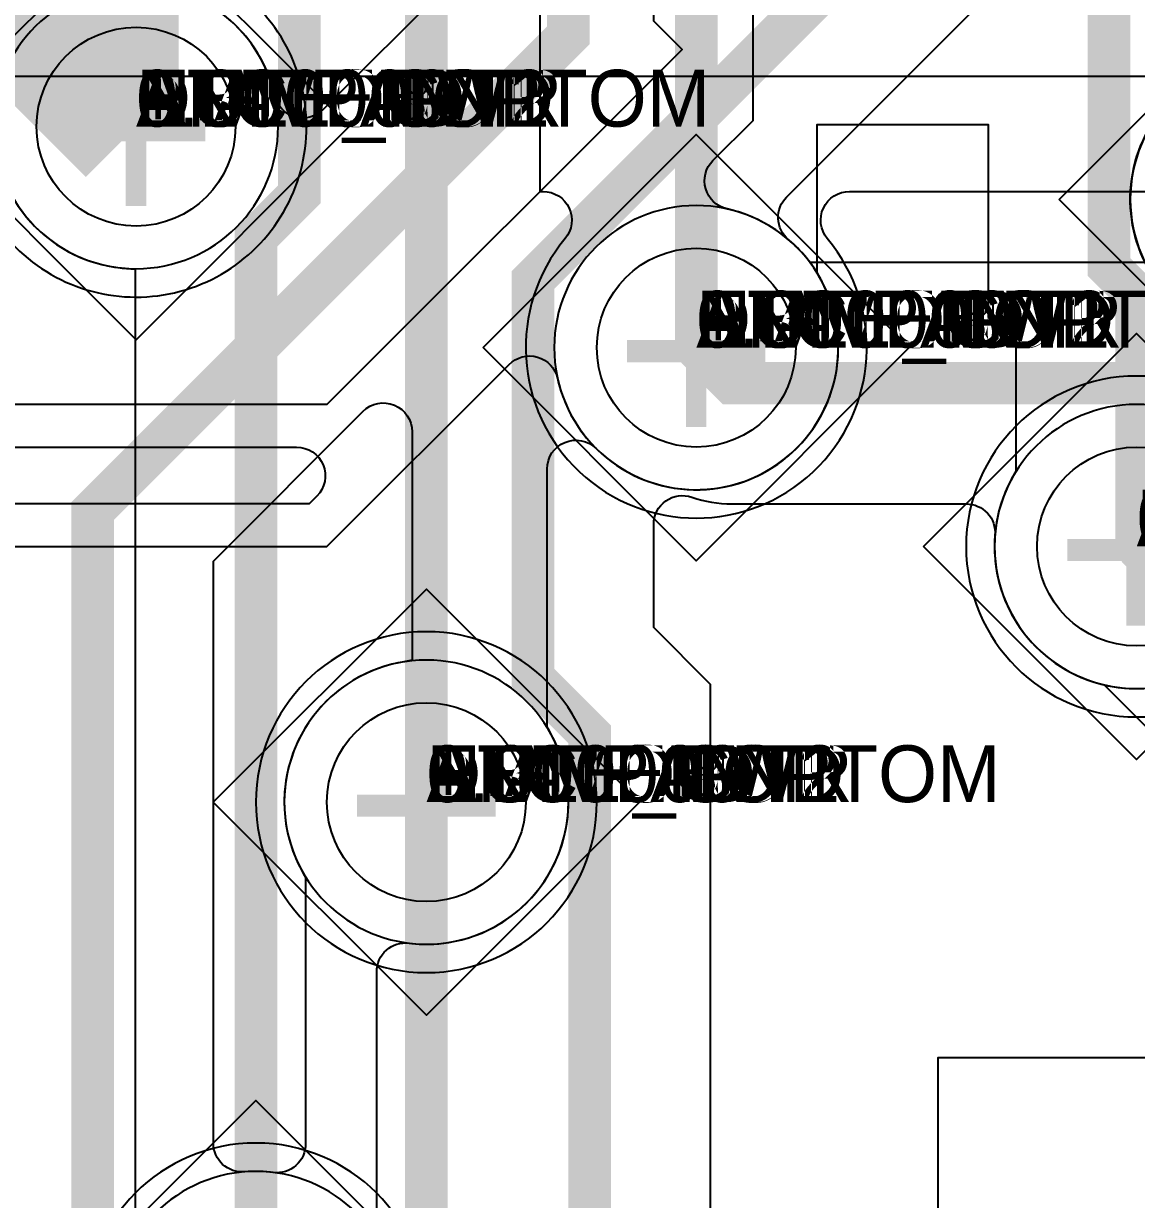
# Model space of a CAD drawing. Extents: x 0 to 323, y 0 to 320.
# Drawn here: x 60.282 to 64.2, y 62.751 to 66.891 of the extents above; entities that cross this region are included whole.
import ezdxf
from ezdxf.enums import TextEntityAlignment as Align

# ---------------------------------------------------------------- set-up
doc = ezdxf.new("R2010")
doc.units = 0
doc.header["$MEASUREMENT"] = 0
doc.layers.get('0').update_dxf_attribs({"linetype": 'CONTINUOUS'})
for name, color, linetype in [('CDN_FIGURES', 7, 'CONTINUOUS'), ('ETCH_BOTTOM', 7, 'CONTINUOUS'), ('ETCH_GND', 3, 'CONTINUOUS'), ('ETCH_INT1', 4, 'CONTINUOUS'), ('ETCH_INT2', 5, 'CONTINUOUS'), ('ETCH_PWR', 6, 'CONTINUOUS'), ('ETCH_TOP', 2, 'CONTINUOUS'), ('MANUFACTURING_NCLEGEND-1-6', 8, 'CONTINUOUS'), ('PACKAGE_GEOMETRY_ASSEMBLY_TOP', 11, 'CONTINUOUS')]:
    doc.layers.add(name, color=color, linetype=linetype)

# ---------------------------------------------------------------- blocks, each defined once
blk = doc.blocks.new('PAD_INFO')
for tag in ['SHAPE_TYPE', 'PAD_HEIGHT', 'PAD_LAYER', 'PAD_TYPE', 'PAD_WIDTH']:
    blk.add_attdef(tag, (0, 0), '', height=0.2)
at = {"flags": 2}
blk.add_attdef('CDN_TYPE', (0, 0), '', height=0.2, dxfattribs=at)
blk = doc.blocks.new('DRILL_INFO')
at = {"flags": 2}
blk.add_attdef('CDN_TYPE', (0, 0), '', height=0.2, dxfattribs=at)
for tag in ['FSHAPE', 'FCHAR', 'DRILL_HEIGHT', 'DIAMETER', 'PLATED', 'DRILL_WIDTH']:
    blk.add_attdef(tag, (0, 0), '', height=0.2)
blk = doc.blocks.new('VIA0700X0300')
at = {"layer": 'ETCH_BOTTOM'}
blk.add_circle((0, 0), 0.35, dxfattribs=at)
at = {"layer": 'ETCH_GND'}
blk.add_circle((0, 0), 0.35, dxfattribs=at)
at = {"layer": 'ETCH_INT1'}
blk.add_circle((0, 0), 0.35, dxfattribs=at)
at = {"layer": 'ETCH_INT2'}
blk.add_circle((0, 0), 0.35, dxfattribs=at)
at = {"layer": 'ETCH_PWR'}
blk.add_circle((0, 0), 0.35, dxfattribs=at)
at = {"layer": 'ETCH_TOP'}
blk.add_circle((0, 0), 0.35, dxfattribs=at)
ref = blk.add_blockref('PAD_INFO', (0, 0))
ref.add_attrib('PAD_LAYER', 'ETCH_TOP', (0, 0), dxfattribs={"height": 0.2})
ref.add_attrib('SHAPE_TYPE', 'NULL', (0, 0), dxfattribs={"height": 0.2})
ref.add_attrib('PAD_TYPE', 'ANTIPAD', (0, 0), dxfattribs={"height": 0.2})
ref.add_attrib('PAD_WIDTH', '0.000000', (0, 0), dxfattribs={"height": 0.2})
ref.add_attrib('PAD_HEIGHT', '0.000000', (0, 0), dxfattribs={"height": 0.2})
ref = blk.add_blockref('PAD_INFO', (0, 0))
ref.add_attrib('PAD_LAYER', 'ETCH_GND', (0, 0), dxfattribs={"height": 0.2})
ref.add_attrib('SHAPE_TYPE', 'NULL', (0, 0), dxfattribs={"height": 0.2})
ref.add_attrib('PAD_TYPE', 'ANTIPAD', (0, 0), dxfattribs={"height": 0.2})
ref.add_attrib('PAD_WIDTH', '0.000000', (0, 0), dxfattribs={"height": 0.2})
ref.add_attrib('PAD_HEIGHT', '0.000000', (0, 0), dxfattribs={"height": 0.2})
ref = blk.add_blockref('PAD_INFO', (0, 0))
ref.add_attrib('PAD_LAYER', 'ETCH_INT1', (0, 0), dxfattribs={"height": 0.2})
ref.add_attrib('SHAPE_TYPE', 'NULL', (0, 0), dxfattribs={"height": 0.2})
ref.add_attrib('PAD_TYPE', 'ANTIPAD', (0, 0), dxfattribs={"height": 0.2})
ref.add_attrib('PAD_WIDTH', '0.000000', (0, 0), dxfattribs={"height": 0.2})
ref.add_attrib('PAD_HEIGHT', '0.000000', (0, 0), dxfattribs={"height": 0.2})
ref = blk.add_blockref('PAD_INFO', (0, 0))
ref.add_attrib('PAD_LAYER', 'ETCH_INT2', (0, 0), dxfattribs={"height": 0.2})
ref.add_attrib('SHAPE_TYPE', 'NULL', (0, 0), dxfattribs={"height": 0.2})
ref.add_attrib('PAD_TYPE', 'ANTIPAD', (0, 0), dxfattribs={"height": 0.2})
ref.add_attrib('PAD_WIDTH', '0.000000', (0, 0), dxfattribs={"height": 0.2})
ref.add_attrib('PAD_HEIGHT', '0.000000', (0, 0), dxfattribs={"height": 0.2})
ref = blk.add_blockref('PAD_INFO', (0, 0))
ref.add_attrib('PAD_LAYER', 'ETCH_PWR', (0, 0), dxfattribs={"height": 0.2})
ref.add_attrib('SHAPE_TYPE', 'NULL', (0, 0), dxfattribs={"height": 0.2})
ref.add_attrib('PAD_TYPE', 'ANTIPAD', (0, 0), dxfattribs={"height": 0.2})
ref.add_attrib('PAD_WIDTH', '0.000000', (0, 0), dxfattribs={"height": 0.2})
ref.add_attrib('PAD_HEIGHT', '0.000000', (0, 0), dxfattribs={"height": 0.2})
ref = blk.add_blockref('PAD_INFO', (0, 0))
ref.add_attrib('PAD_LAYER', 'ETCH_BOTTOM', (0, 0), dxfattribs={"height": 0.2})
ref.add_attrib('SHAPE_TYPE', 'NULL', (0, 0), dxfattribs={"height": 0.2})
ref.add_attrib('PAD_TYPE', 'ANTIPAD', (0, 0), dxfattribs={"height": 0.2})
ref.add_attrib('PAD_WIDTH', '0.000000', (0, 0), dxfattribs={"height": 0.2})
ref.add_attrib('PAD_HEIGHT', '0.000000', (0, 0), dxfattribs={"height": 0.2})
ref = blk.add_blockref('PAD_INFO', (0, 0))
ref.add_attrib('PAD_LAYER', 'ETCH_TOP', (0, 0), dxfattribs={"height": 0.2})
ref.add_attrib('SHAPE_TYPE', 'NULL', (0, 0), dxfattribs={"height": 0.2})
ref.add_attrib('PAD_TYPE', 'THERMAL', (0, 0), dxfattribs={"height": 0.2})
ref.add_attrib('PAD_WIDTH', '0.000000', (0, 0), dxfattribs={"height": 0.2})
ref.add_attrib('PAD_HEIGHT', '0.000000', (0, 0), dxfattribs={"height": 0.2})
ref = blk.add_blockref('PAD_INFO', (0, 0))
ref.add_attrib('PAD_LAYER', 'ETCH_GND', (0, 0), dxfattribs={"height": 0.2})
ref.add_attrib('SHAPE_TYPE', 'NULL', (0, 0), dxfattribs={"height": 0.2})
ref.add_attrib('PAD_TYPE', 'THERMAL', (0, 0), dxfattribs={"height": 0.2})
ref.add_attrib('PAD_WIDTH', '0.000000', (0, 0), dxfattribs={"height": 0.2})
ref.add_attrib('PAD_HEIGHT', '0.000000', (0, 0), dxfattribs={"height": 0.2})
ref = blk.add_blockref('PAD_INFO', (0, 0))
ref.add_attrib('PAD_LAYER', 'ETCH_INT1', (0, 0), dxfattribs={"height": 0.2})
ref.add_attrib('SHAPE_TYPE', 'NULL', (0, 0), dxfattribs={"height": 0.2})
ref.add_attrib('PAD_TYPE', 'THERMAL', (0, 0), dxfattribs={"height": 0.2})
ref.add_attrib('PAD_WIDTH', '0.000000', (0, 0), dxfattribs={"height": 0.2})
ref.add_attrib('PAD_HEIGHT', '0.000000', (0, 0), dxfattribs={"height": 0.2})
ref = blk.add_blockref('PAD_INFO', (0, 0))
ref.add_attrib('PAD_LAYER', 'ETCH_INT2', (0, 0), dxfattribs={"height": 0.2})
ref.add_attrib('SHAPE_TYPE', 'NULL', (0, 0), dxfattribs={"height": 0.2})
ref.add_attrib('PAD_TYPE', 'THERMAL', (0, 0), dxfattribs={"height": 0.2})
ref.add_attrib('PAD_WIDTH', '0.000000', (0, 0), dxfattribs={"height": 0.2})
ref.add_attrib('PAD_HEIGHT', '0.000000', (0, 0), dxfattribs={"height": 0.2})
ref = blk.add_blockref('PAD_INFO', (0, 0))
ref.add_attrib('PAD_LAYER', 'ETCH_PWR', (0, 0), dxfattribs={"height": 0.2})
ref.add_attrib('SHAPE_TYPE', 'NULL', (0, 0), dxfattribs={"height": 0.2})
ref.add_attrib('PAD_TYPE', 'THERMAL', (0, 0), dxfattribs={"height": 0.2})
ref.add_attrib('PAD_WIDTH', '0.000000', (0, 0), dxfattribs={"height": 0.2})
ref.add_attrib('PAD_HEIGHT', '0.000000', (0, 0), dxfattribs={"height": 0.2})
ref = blk.add_blockref('PAD_INFO', (0, 0))
ref.add_attrib('PAD_LAYER', 'ETCH_BOTTOM', (0, 0), dxfattribs={"height": 0.2})
ref.add_attrib('SHAPE_TYPE', 'NULL', (0, 0), dxfattribs={"height": 0.2})
ref.add_attrib('PAD_TYPE', 'THERMAL', (0, 0), dxfattribs={"height": 0.2})
ref.add_attrib('PAD_WIDTH', '0.000000', (0, 0), dxfattribs={"height": 0.2})
ref.add_attrib('PAD_HEIGHT', '0.000000', (0, 0), dxfattribs={"height": 0.2})
ref = blk.add_blockref('PAD_INFO', (0, 0))
ref.add_attrib('PAD_LAYER', 'ETCH_TOP', (0, 0), dxfattribs={"height": 0.2})
ref.add_attrib('SHAPE_TYPE', 'CIRCLE', (0, 0), dxfattribs={"height": 0.2})
ref.add_attrib('PAD_TYPE', 'REGULAR', (0, 0), dxfattribs={"height": 0.2})
ref.add_attrib('PAD_WIDTH', '0.700000', (0, 0), dxfattribs={"height": 0.2})
ref.add_attrib('PAD_HEIGHT', '0.700000', (0, 0), dxfattribs={"height": 0.2})
ref = blk.add_blockref('PAD_INFO', (0, 0))
ref.add_attrib('PAD_LAYER', 'ETCH_GND', (0, 0), dxfattribs={"height": 0.2})
ref.add_attrib('SHAPE_TYPE', 'CIRCLE', (0, 0), dxfattribs={"height": 0.2})
ref.add_attrib('PAD_TYPE', 'REGULAR', (0, 0), dxfattribs={"height": 0.2})
ref.add_attrib('PAD_WIDTH', '0.700000', (0, 0), dxfattribs={"height": 0.2})
ref.add_attrib('PAD_HEIGHT', '0.700000', (0, 0), dxfattribs={"height": 0.2})
ref = blk.add_blockref('PAD_INFO', (0, 0))
ref.add_attrib('PAD_LAYER', 'ETCH_INT1', (0, 0), dxfattribs={"height": 0.2})
ref.add_attrib('SHAPE_TYPE', 'CIRCLE', (0, 0), dxfattribs={"height": 0.2})
ref.add_attrib('PAD_TYPE', 'REGULAR', (0, 0), dxfattribs={"height": 0.2})
ref.add_attrib('PAD_WIDTH', '0.700000', (0, 0), dxfattribs={"height": 0.2})
ref.add_attrib('PAD_HEIGHT', '0.700000', (0, 0), dxfattribs={"height": 0.2})
ref = blk.add_blockref('PAD_INFO', (0, 0))
ref.add_attrib('PAD_LAYER', 'ETCH_INT2', (0, 0), dxfattribs={"height": 0.2})
ref.add_attrib('SHAPE_TYPE', 'CIRCLE', (0, 0), dxfattribs={"height": 0.2})
ref.add_attrib('PAD_TYPE', 'REGULAR', (0, 0), dxfattribs={"height": 0.2})
ref.add_attrib('PAD_WIDTH', '0.700000', (0, 0), dxfattribs={"height": 0.2})
ref.add_attrib('PAD_HEIGHT', '0.700000', (0, 0), dxfattribs={"height": 0.2})
ref = blk.add_blockref('PAD_INFO', (0, 0))
ref.add_attrib('PAD_LAYER', 'ETCH_PWR', (0, 0), dxfattribs={"height": 0.2})
ref.add_attrib('SHAPE_TYPE', 'CIRCLE', (0, 0), dxfattribs={"height": 0.2})
ref.add_attrib('PAD_TYPE', 'REGULAR', (0, 0), dxfattribs={"height": 0.2})
ref.add_attrib('PAD_WIDTH', '0.700000', (0, 0), dxfattribs={"height": 0.2})
ref.add_attrib('PAD_HEIGHT', '0.700000', (0, 0), dxfattribs={"height": 0.2})
ref = blk.add_blockref('PAD_INFO', (0, 0))
ref.add_attrib('PAD_LAYER', 'ETCH_BOTTOM', (0, 0), dxfattribs={"height": 0.2})
ref.add_attrib('SHAPE_TYPE', 'CIRCLE', (0, 0), dxfattribs={"height": 0.2})
ref.add_attrib('PAD_TYPE', 'REGULAR', (0, 0), dxfattribs={"height": 0.2})
ref.add_attrib('PAD_WIDTH', '0.700000', (0, 0), dxfattribs={"height": 0.2})
ref.add_attrib('PAD_HEIGHT', '0.700000', (0, 0), dxfattribs={"height": 0.2})
ref = blk.add_blockref('DRILL_INFO', (0, 0))
ref.add_attrib('DIAMETER', '0.300000', (0, 0), dxfattribs={"height": 0.2})
ref.add_attrib('PLATED', 'PLATED', (0, 0), dxfattribs={"height": 0.2})
ref.add_attrib('FSHAPE', 'DIAMOND', (0, 0), dxfattribs={"height": 0.2})
ref.add_attrib('FCHAR', '+', (0, 0), dxfattribs={"height": 0.2})
ref.add_attrib('DRILL_WIDTH', '1.500000', (0, 0), dxfattribs={"height": 0.2})
ref.add_attrib('DRILL_HEIGHT', '1.500000', (0, 0), dxfattribs={"height": 0.2})
for tag in ['CDN_TYPE', 'PIN']:
    blk.add_attdef(tag, (0, 0), '', height=0.2)
at = {"flags": 2}
for tag in ['PSTKNAME', 'BBV']:
    blk.add_attdef(tag, (0, 0), '', height=0.2, dxfattribs=at)
blk = doc.blocks.new('FIGURE_DIAMOND')
at = {"layer": 'CDN_FIGURES'}
blk.add_lwpolyline([(-0.5, 0), (0, 0.5), (0.5, 0), (0, -0.5)], close=True, dxfattribs=at)
blk = doc.blocks.new('F42')
at = {"layer": 'PACKAGE_GEOMETRY_ASSEMBLY_TOP'}
blk.add_lwpolyline([(1, -26.75), (29, -26.75), (29, 1.25), (1, 1.25)], close=True, dxfattribs=at)
at = {"flags": 2}
for tag in ['SYMBOL_TYPE', 'CDN_TYPE', 'REFDES']:
    blk.add_attdef(tag, (0, 0), '', height=0.2, dxfattribs=at)

msp = doc.modelspace()

# ---------------------------------------------------------------- linework, layer by layer
at = {"layer": 'ETCH_BOTTOM'}
for points, format in [([(46.2712, 69.1249), (56.8999, 69.1249), (56.8999, 66.2999), (60.0574, 66.2999), (60.2537, 66.1037, 1), (61.1023, 66.9523), (60.9501, 67.1046), (60.9501, 69.1001), (58.7588, 69.1001, -0.576193), (58.6708, 69.2519, 0.860194), (57.7406, 69.9887), (57.726, 69.9751), (54.3149, 69.9751, -0.512706), (54.2188, 70.1088, 1.391132), (53.0812, 70.1088, -0.512706), (52.9851, 69.9751), (46.2761, 69.9751)], "xyb"), ([(64.2398, 69.133, 0.545302), (63.2537, 69.3463), (63.0074, 69.1001), (62.7773, 69.1001, -0.604613), (62.6939, 69.2591, 3.2311), (62.0609, 69.0162), (62.0999, 69.007), (62.0999, 66.2999), (62.1106, 66.2999, -0.635346), (62.1886, 66.1337, 2.132198), (63.1114, 66.1337, -0.635346), (63.1894, 66.2999), (65.1341, 66.2999, -0.757335)], "xyb"), ([(59.8, 67.7, 0.5, 0.5, 0), (59.8, 67.406, 0.5, 0.5, 0), (60.678, 66.528, 0.5, 0.5, 0)], "xyseb")]:
    msp.add_lwpolyline(points, format=format, dxfattribs=at)
for points in [[(64.2, 65.6501, 1), (64.2, 64.4499, 1)], [(61.7, 64.7501, 1), (61.7, 63.5499, 1)], [(61.1, 62.9501, 1), (61.1, 61.7499, 1)]]:
    msp.add_lwpolyline(points, format="xyb", close=True, dxfattribs=at)
msp.add_lwpolyline([(64.407, 63.2501), (63.4999, 63.2501), (63.4999, 61.593)], dxfattribs=at)
at = {"layer": 'ETCH_GND'}
for points in [[(61.1781, 66.528, 1), (60.1779, 66.528, 1)], [(63.1501, 65.75, 1), (62.1499, 65.75, 1)], [(64.7001, 65.05, 1), (63.6999, 65.05, 1)], [(62.2001, 64.15, 1), (61.1999, 64.15, 1)], [(61.6001, 62.35, 1), (60.5999, 62.35, 1)]]:
    msp.add_lwpolyline(points, format="xyb", close=True, dxfattribs=at)
at = {"layer": 'ETCH_INT1'}
for points in [[(77.85, 72.7), (66.7402, 72.7, -0.609283), (66.6575, 72.8602, 2.191196), (65.9055, 72.7875), (65.9213, 72.7725), (65.9213, 72.7), (65.7594, 72.7), (65.7453, 72.7276, 0.611933), (64.8547, 72.7276), (64.8406, 72.7), (62.65, 72.7), (62.5, 72.55), (62.5, 70.1678, -0.516651), (62.3651, 70.0721, 1.409101), (62.3651, 69.1279, -0.516651), (62.5, 69.0322), (62.5, 66.9), (62.6, 66.8), (61.35, 65.55), (59.75, 65.55)], [(58.85, 65.05), (61.35, 65.05), (61.9911, 65.6911, -0.591818), (62.1618, 65.6414, 1.821205), (62.7586, 66.2382, -0.591818), (62.7089, 66.4089), (62.85, 66.55), (62.85, 69.9322, -0.516651), (62.9849, 70.0279, 1.409101), (62.9849, 70.9721, -0.516651), (62.85, 71.0678), (62.85, 72.3), (64.8406, 72.3), (64.8547, 72.2724, 0.611933), (65.7453, 72.2724), (65.7594, 72.3), (77.65, 72.3)]]:
    msp.add_lwpolyline(points, format="xyb", dxfattribs=at)
for points in [[(65.9988, 65.5641, -1.064204), (65.0095, 65.6973, 0.600096), (64.8709, 65.8106, -4.003982), (65.1685, 66.1747, 0.600096), (65.3071, 66.0614, -0.141727), (65.5832, 66.0931, 0.442445), (65.7012, 66.1859, -0.803693), (66.6677, 66.327, 0.553946), (66.8363, 66.2933, -3.482903), (66.7323, 65.773, 0.553946), (66.5637, 65.8067, -0.25041), (66.1168, 65.6569, 0.442445), (65.9988, 65.5641)], [(59.0001, 65.2001), (59.0001, 65.8428, -0.668179), (59.1732, 65.9145), (59.6878, 65.3999), (61.2428, 65.3999, -0.668179), (61.3145, 65.2268), (61.2878, 65.2001)], [(64.7001, 65.05, 1), (63.6999, 65.05, 1)], [(62.2001, 64.15, 1), (61.1999, 64.15, 1)], [(61.6001, 62.35, 1), (60.5999, 62.35, 1)]]:
    msp.add_lwpolyline(points, format="xyb", close=True, dxfattribs=at)
at = {"layer": 'ETCH_INT2'}
for points, format in [([(65.15, 70.95, 0.15, 0.15, 0), (65.15, 69.8132, 0.15, 0.15, 0), (65.125, 69.7882, 0.15, 0.15, 0), (65.125, 69.0382, 0.15, 0.15, 0), (62.075, 65.9882, 0.15, 0.15, 0), (62.075, 64.5883, 0.15, 0.15, 0), (62.275, 64.3883, 0.15, 0.15, 0), (62.275, 59.8493, 0.15, 0.15, 0), (69.878, 52.2463, 0.15, 0.15, 0), (69.878, 47.6477, 0.15, 0.15, 0), (76.85, 40.6756, 0.15, 0.15, 0), (76.85, 34.6501, 0.15, 0.15, 0), (93.0499, 18.4501, 0.15, 0.15, 0), (94.7, 16.8, 0.15, 0.15, 0)], "xyseb"), ([(106.35, 5.05, 0.15, 0.15, 0), (99.6019, 5.05, 0.15, 0.15, 0), (98.0808, 6.571, 0.15, 0.15, 0), (97.0467, 7.6051, 0.15, 0.15, 0), (89.075, 15.5769, 0.15, 0.15, 0), (89.075, 16.125, 0.15, 0.15, 0), (60.725, 44.475, 0.15, 0.15, 0), (60.725, 55.1126, 0.15, 0.15, 0), (60.525, 55.3126, 0.15, 0.15, 0), (60.525, 65.175, 0.15, 0.15, 0), (62.2, 66.85, 0.15, 0.15, 0), (62.2, 69.6, 0.15, 0.15, 0)], "xyseb"), ([(64.6143, 66.0501), (63.0508, 66.0501), (63.0356, 66.0685, 0.043988), (62.9739, 66.131, -0.437934), (62.9679, 66.2799), (65.5501, 68.8621)], "xyb"), ([(98.571, 16.105, 0.15, 0.15, 0), (99.146, 15.53, 0.15, 0.15, 0), (99.146, 14.6254, 0.15, 0.15, 0), (98.8092, 14.2886, 0.15, 0.15, 0), (98.3328, 14.2886, 0.15, 0.15, 0), (97.1001, 15.5213, 0.15, 0.15, 0), (97.1001, 23.2874, 0.15, 0.15, 0), (73.05, 47.3375, 0.15, 0.15, 0), (73.05, 55.9133, 0.15, 0.15, 0), (66.8, 62.1632, 0.15, 0.15, 0), (66.8, 63.2632, 0.15, 0.15, 0), (64.4382, 65.625, 0.15, 0.15, 0), (62.775, 65.625, 0.15, 0.15, 0), (62.65, 65.75, 0.15, 0.15, 0)], "xyseb"), ([(98.597, 13.564, 0.15, 0.15, 0), (96.8001, 15.3609, 0.15, 0.15, 0), (96.8001, 23.1631, 0.15, 0.15, 0), (71.5, 48.4632, 0.15, 0.15, 0), (71.5, 55.7692, 0.15, 0.15, 0), (70.4162, 56.853, 0.15, 0.15, 0), (69.0838, 56.853, 0.15, 0.15, 0), (66.5, 59.4368, 0.15, 0.15, 0), (66.5, 62.75, 0.15, 0.15, 0), (64.2, 65.05, 0.15, 0.15, 0)], "xyseb"), ([(98.571, 12.414, 0.15, 0.15, 0), (98.5306, 12.4544, 0.15, 0.15, 0), (98.2324, 12.4544, 0.15, 0.15, 0), (69.578, 41.1088, 0.15, 0.15, 0), (69.578, 52.122, 0.15, 0.15, 0), (61.75, 59.95, 0.15, 0.15, 0), (61.75, 62.1243, 0.15, 0.15, 0), (61.7, 62.1743, 0.15, 0.15, 0), (61.7, 64.15, 0.15, 0.15, 0)], "xyseb")]:
    msp.add_lwpolyline(points, format=format, dxfattribs=at)
for points in [[(61.3366, 66.5878, -0.59142), (61.166, 66.6374, 0.373816), (60.6377, 67.0265, -0.438145), (60.5281, 67.1275), (60.5281, 68.1401), (61.6018, 69.2138, -0.668179), (61.7749, 69.1421), (61.7749, 67.0261)], [(61.2749, 62.947, -0.450608), (61.1611, 62.8464, 0.050828), (61.0597, 62.8485, -0.438145), (60.9501, 62.9495), (60.9501, 64.9989), (61.4768, 65.5256, -0.668179), (61.6499, 65.4539), (61.6499, 64.6494), (61.6085, 64.6417, 0.518932), (61.268, 63.8981), (61.2749, 63.8862)], [(69.7529, 53.2174, -0.668179), (69.5798, 53.1457), (62.7001, 60.0254), (62.7001, 64.5644), (62.5001, 64.7644), (62.5001, 65.1279, -0.516356), (62.6349, 65.2236, 0.08415), (62.775, 65.1999), (63.6005, 65.1999, -0.438145), (63.7015, 65.0903, 0.363349), (64.0727, 64.5664), (64.0859, 64.5629), (64.863, 63.7858, -0.546853), (64.8265, 63.619, 1.560617), (65.469, 62.9765, -0.546853), (65.6358, 63.013), (66.0749, 62.5739), (66.0749, 59.2607), (68.9077, 56.4279), (69.5785, 56.4279, -0.438145), (69.6795, 56.3183, 0.153327), (69.746, 56.0261), (69.7529, 56.0142)]]:
    msp.add_lwpolyline(points, format="xyb", close=True, dxfattribs=at)
at = {"layer": 'ETCH_PWR'}
for points in [[(61.1781, 66.528, 1), (60.1779, 66.528, 1)], [(65.1781, 66.272, 1), (64.1779, 66.272, 1)], [(63.1501, 65.75, 1), (62.1499, 65.75, 1)], [(64.7001, 65.05, 1), (63.6999, 65.05, 1)], [(62.2001, 64.15, 1), (61.1999, 64.15, 1)], [(61.6001, 62.35, 1), (60.5999, 62.35, 1)]]:
    msp.add_lwpolyline(points, format="xyb", close=True, dxfattribs=at)
at = {"layer": 'ETCH_TOP'}
for points, format in [([(60.678, 67.704, 0.3, 0.3, 0), (60.678, 66.528, 0.3, 0.3, 0)], "xyseb"), ([(61.178, 67.704, 0.15, 0.15, 0), (61.1, 67.626, 0.15, 0.15, 0), (61.253, 67.473, 0.15, 0.15, 0), (61.253, 66.2897, 0.15, 0.15, 0), (61.1, 66.1367, 0.15, 0.15, 0), (61.1, 62.35, 0.15, 0.15, 0)], "xyseb"), ([(61.7, 64.15, 0.15, 0.15, 0), (61.7, 67.682, 0.15, 0.15, 0), (61.678, 67.704, 0.15, 0.15, 0)], "xyseb"), ([(62.65, 65.75, 0.15, 0.15, 0), (62.65, 67.676, 0.15, 0.15, 0), (62.678, 67.704, 0.15, 0.15, 0)], "xyseb"), ([(64.178, 67.704, 0.15, 0.15, 0), (64.2, 67.682, 0.15, 0.15, 0), (64.103, 67.585, 0.15, 0.15, 0), (64.103, 66.0337, 0.15, 0.15, 0), (64.2, 65.9367, 0.15, 0.15, 0), (64.2, 65.05, 0.15, 0.15, 0)], "xyseb"), ([(56.183, 61.4541), (56.183, 66.536), (60.1758, 66.536), (60.1794, 66.4892, 0.363725), (60.6292, 66.0303), (60.6749, 66.0258), (60.6749, 62.6138)], "xyb"), ([(61.5251, 62.6138), (61.5251, 63.553, -0.450608), (61.6389, 63.6536, 0.62041), (62.132, 64.4019), (62.1251, 64.4138), (62.1251, 65.3229, -0.666667), (62.2979, 65.3949, 0.877003), (63.082, 66.0019), (63.0751, 66.0138), (63.0751, 66.536), (63.6779, 66.536), (63.6779, 65.8576), (63.7749, 65.7606), (63.7749, 65.3138), (63.768, 65.3019, 1.740689), (64.632, 65.3019)], "xyb")]:
    msp.add_lwpolyline(points, format=format, dxfattribs=at)

# ---------------------------------------------------------------- block references
at = {"rotation": 90}
msp.add_blockref('F42', (57.178, 37.704), dxfattribs=at)
at = {"layer": 'ETCH_TOP'}
for p in [(60.678, 66.528), (62.65, 65.75), (64.2, 65.05), (61.7, 64.15)]:
    msp.add_blockref('VIA0700X0300', p, dxfattribs=at)
at = {"layer": 'MANUFACTURING_NCLEGEND-1-6', "xscale": 1.5, "yscale": 1.5}
for p in [(60.678, 66.528), (64.678, 66.272), (62.65, 65.75), (64.2, 65.05), (61.7, 64.15), (61.1, 62.35)]:
    msp.add_blockref('FIGURE_DIAMOND', p, dxfattribs=at)

# ---------------------------------------------------------------- texts
at = {"layer": 'MANUFACTURING_NCLEGEND-1-6'}
for p in [(60.678, 66.528), (62.65, 65.75), (64.2, 65.05), (61.7, 64.15)]:
    msp.add_text('+', height=0.75, dxfattribs=at).set_placement(p, align=Align.MIDDLE_CENTER)

doc.saveas('drawing.dxf')
